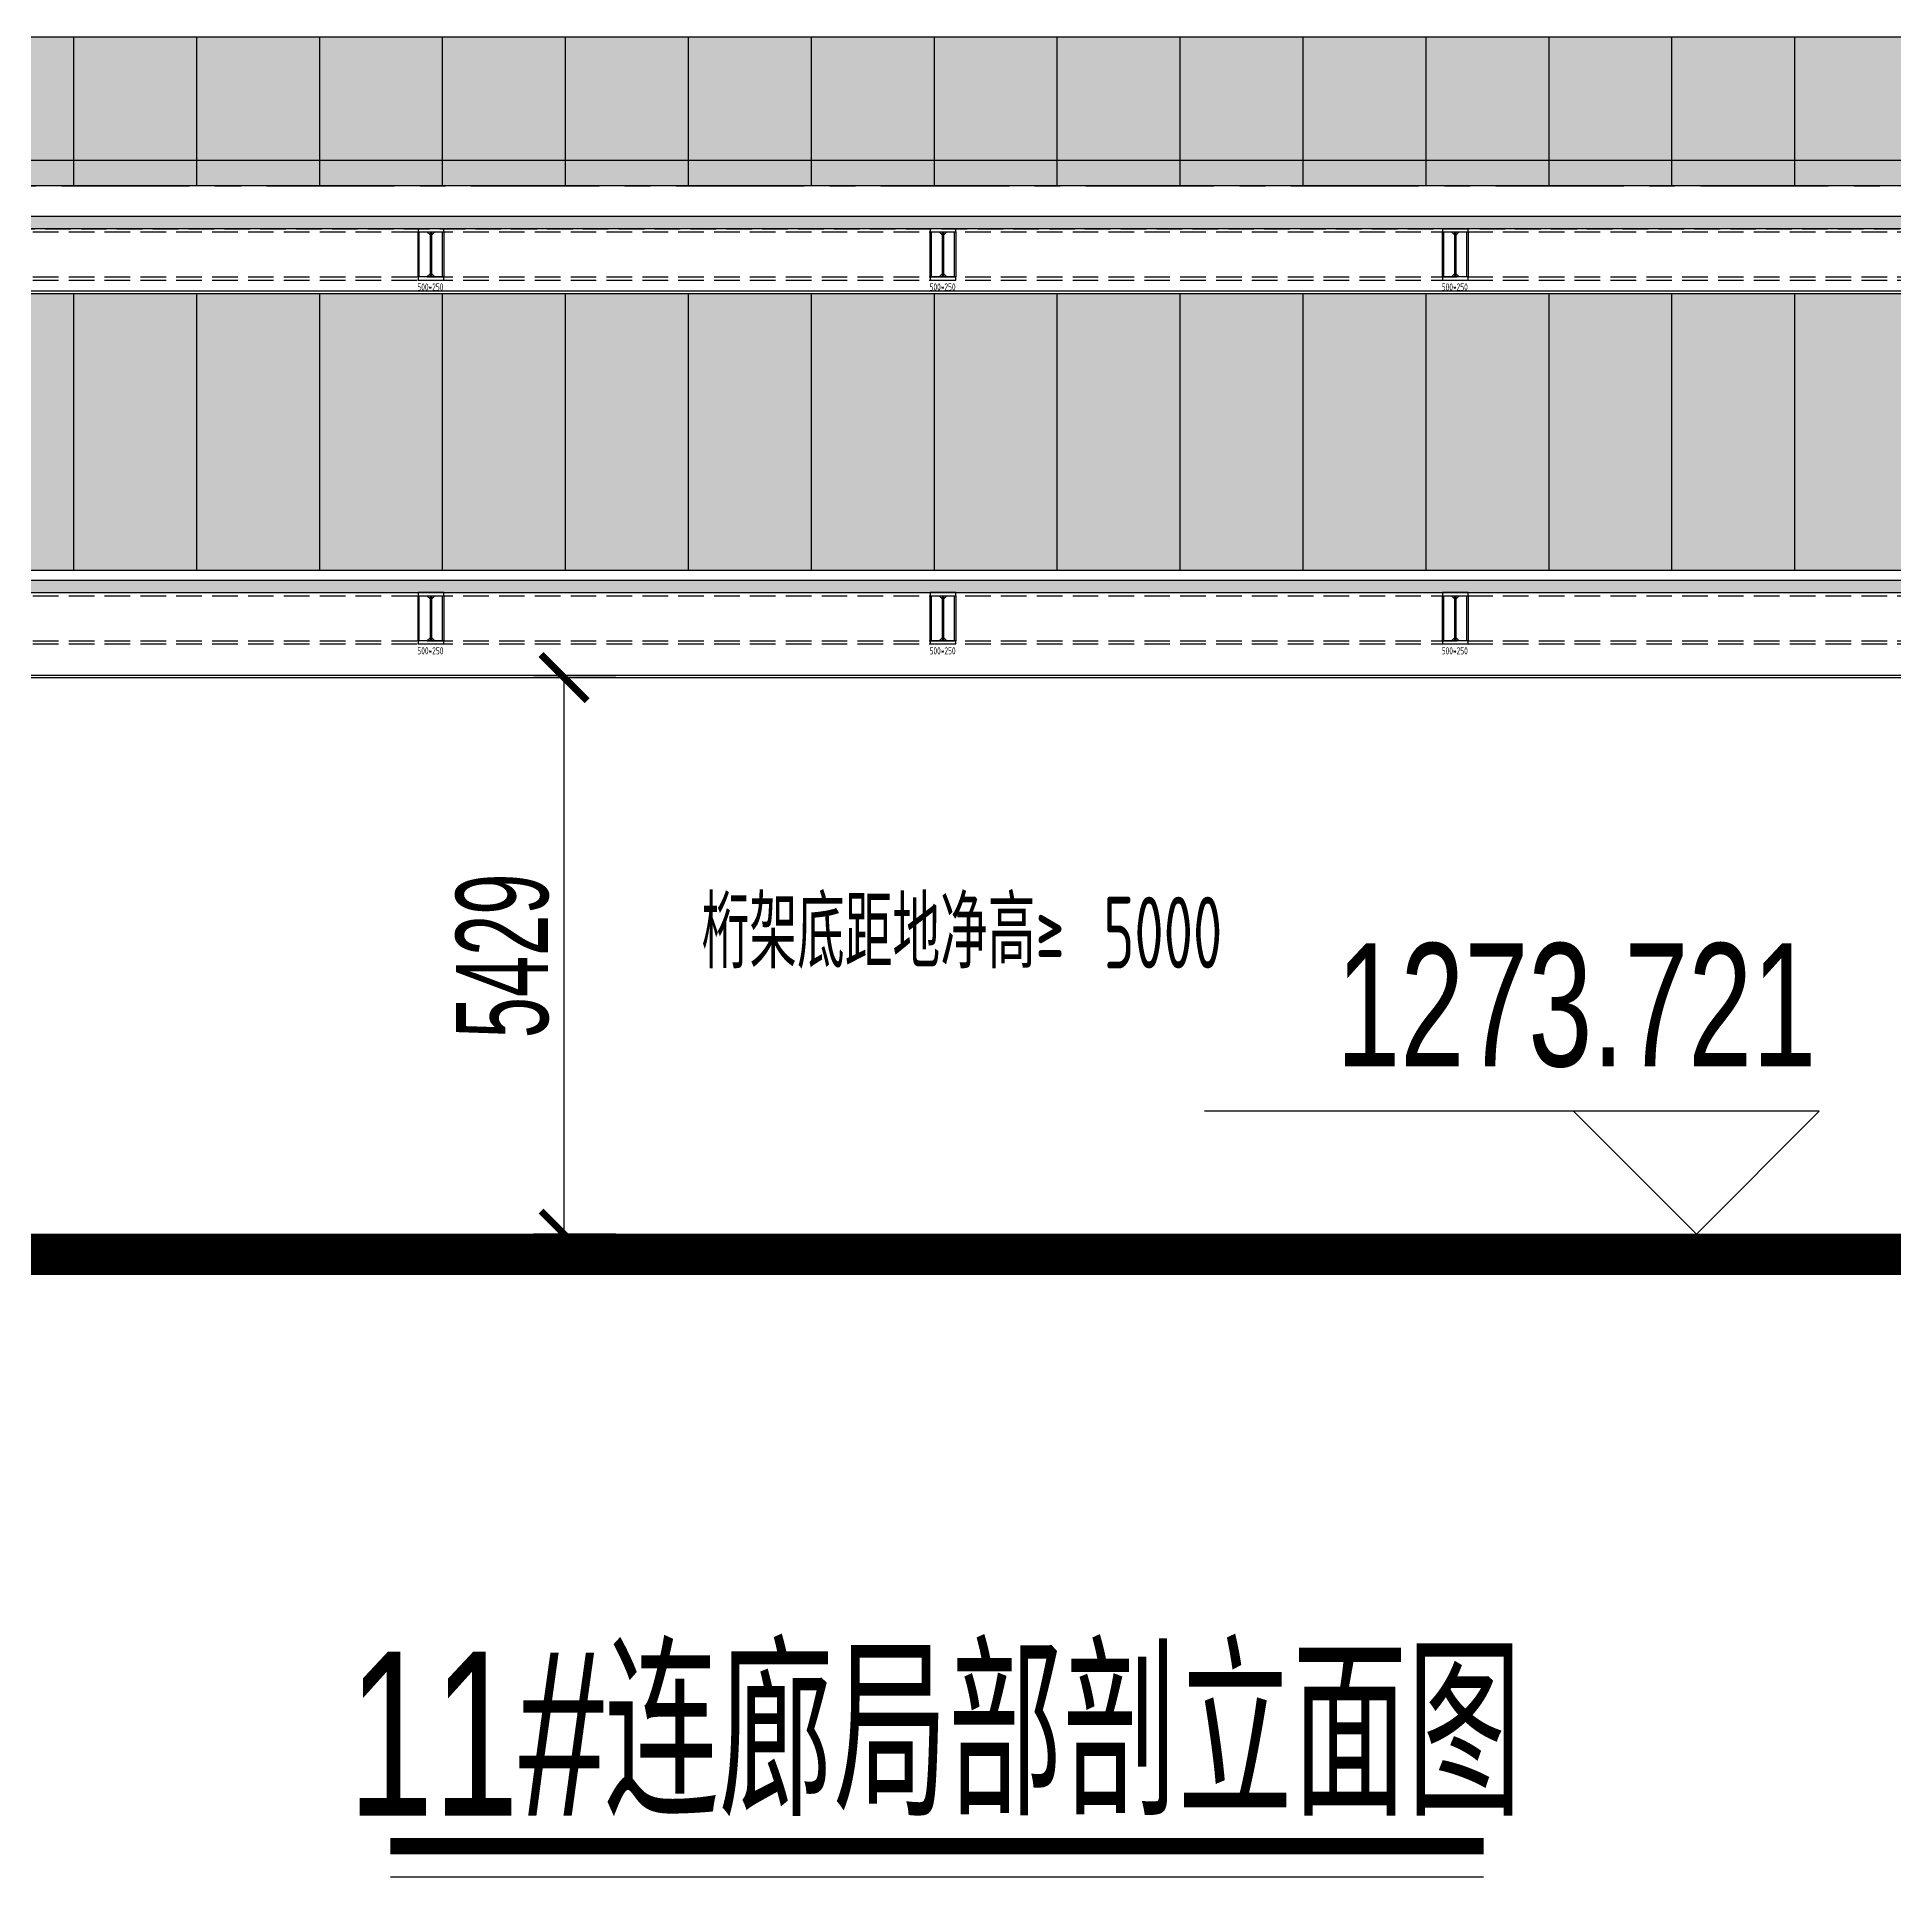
# Model space of a CAD drawing. Extents: x 38275477 to 38557164, y 2905373 to 3096199.
# Drawn here: x 38328687 to 38346821, y 3001103 to 3019054 of the extents above; entities that cross this region are included whole.
import ezdxf
from ezdxf.enums import TextEntityAlignment as Align

# ---------------------------------------------------------------- set-up
doc = ezdxf.new("R2010")
doc.units = 0
doc.header["$LTSCALE"] = 1000
doc.linetypes.add('CENTER', pattern=[2, 1.25, -0.25, 0.25, -0.25])
doc.linetypes.add('DASH', pattern=[0.35, 0.25, -0.1])
for name, color, linetype in [('#填充层', 8, 'Continuous'), ('#幕墙分格线-立面', 7, 'Continuous'), ('#文字', 2, 'Continuous'), ('#标注', 1, 'Continuous'), ('#结构边线+内凹外凸边线', 5, 'Continuous'), ('#非幕墙范围构件', 8, 'DASH'), ('A-BEAM-SECT-S', 10, 'Continuous'), ('A-GRID', 1, 'CENTER'), ('A-HATH', 9, 'Continuous'), ('C-NAME', 13, 'Continuous'), ('WZ', 7, 'Continuous')]:
    doc.layers.add(name, color=color, linetype=linetype)
doc.layers.add('定位边线-不打印', color=251, linetype='Continuous', plot=False)
doc.styles.add('#文字', font='jrs.shx', dxfattribs={"width": 0.7, "bigfont": 'hztxt.shx'})
doc.styles.add('JHZX', font='jrs.shx', dxfattribs={"width": 0.6, "bigfont": 'jhz.shx'})
doc.styles.add('XD2008', font='xd-hzs.shx', dxfattribs={"width": 0.7, "bigfont": 'xd-hztxt.shx'})
doc.styles.add('楷体', font='', dxfattribs={"width": 0.75})
doc.styles.get('楷体').set_extended_font_data('KaiTi_GB2312')
doc.dimstyles.new('JZBZ-300', dxfattribs={"dimscale": 300, "dimtxt": 3, "dimasz": 1.5, "dimexe": 1, "dimexo": 1, "dimgap": 0.5, "dimtad": 1, "dimdec": 0, "dimdsep": 46, "dimtxsty": 'JHZX', "dimblk1": 'ARCHTICK', "dimblk2": 'ARCHTICK', "dimsah": 1, "dimcen": 0, "dimclrd": 1, "dimclre": 1, "dimclrt": 2, "dimadec": 1, "dimazin": 2, "dimtfac": 1, "dimtdec": 0, "dimtix": 1, "dimtmove": 0, "dimatfit": 3, "dimfxl": 0, "dimtolj": 1, "dimlwd": -1, "dimlwe": -1, "dimarcsym": 0})
pattern_1 = [(45, (0, 0), (-88.38834765, 88.38834765), []), (50, (0, 0), (358.6300913, -31.3760675), [37.5, -412.5]), (355, (0, 0), (-69.3756668, 376.096067), [30, -330]), (100.4514, (29.9, -2.6), (289.254691, 344.719771), [31.870095, -350.571056]), (46.1842, (0, 100), (533.6205243, -82.759507), [56.25, -618.75]), (96.6356, (44.47, 93.1), (467.331353, 487.0589355), [47.805144, -525.8565]), (351.1842, (0, 100), (467.3309726, 487.0593005), [45, -495]), (21, (50, 75), (298.453526, -201.3094453), [37.5, -412.5]), (326, (50, 75), (121.657666, 362.5750225), [30, -330]), (71.4514, (74.87, 58.22), (420.1113143, 161.2652484), [31.870095, -350.571056]), (37.5, (0, 0), (6.07992766, 166.4469269), [0, -326, 0, -335, 0, -331.25]), (7.5, (0, 0), (131.5347687, 197.2058559), [0, -191, 0, -318.5, 0, -126.25]), (327.5, (-111.5, 0), (266.9112181, -11.27743587), [0, -125, 0, -390, 0, -517.5]), (317.5, (-161.5, 0), (291.5930847, 50.0524912), [0, -162.5, 0, -259, 0, -367.5])]

# ---------------------------------------------------------------- blocks, each defined once
blk = doc.blocks.new('*U7')
blk.add_line((-13.224, -0.75), (13.454, -0.75))
at = {"const_width": 0.4}
blk.add_lwpolyline([(-13.224, 0), (13.454, 0)], dxfattribs=at)
at = {"style": 'JHZX', "width": 0.75}
blk.add_attdef('立面图', text='', height=4, dxfattribs=at).set_placement((0.064, 2.74), align=Align.MIDDLE_CENTER)
blk = doc.blocks.new('500-250')
at = {"layer": 'A-BEAM-SECT-S'}
for p, q in [((-25, 30), (-25, 470)), ((225, 470), (225, 30))]:
    blk.add_line(p, q, dxfattribs=at)
blk.add_lwpolyline([(108, 470), (225, 470), (225, 500), (-25, 500), (-25, 470), (92, 470), (92, 30), (-25, 30), (-25, 0), (225, 0), (225, 30), (108, 30)], close=True, dxfattribs=at)
for points in [[(-13, 30), (-13, 470)], [(62, 470), (92, 440)], [(138, 470), (108, 440)], [(213, 30), (213, 470)], [(62, 30), (92, 60)], [(138, 30), (108, 60)]]:
    blk.add_lwpolyline(points, dxfattribs=at)
at = {"layer": '定位边线-不打印', "style": 'XD2008', "width": 0.7}
blk.add_text('500*250', height=70, dxfattribs=at).set_placement((-32, -103))
blk = doc.blocks.new('_ARCHTICK')
at = {"color": 0, "linetype": 'ByBlock', "const_width": 0.15}
blk.add_lwpolyline([(-0.5, -0.5), (0.5, 0.5)], dxfattribs=at)
blk = doc.blocks.new('*D22')
at = {"layer": '#标注', "color": 1, "transparency": 16777216}
for p, q in [((38334336, 3012804), (38333531, 3012804)), ((38333831, 3007375), (38333831, 3012804)), ((38334336, 3007375), (38333531, 3007375))]:
    blk.add_line(p, q, dxfattribs=at)
at = {"layer": 'Defpoints', "color": 0, "transparency": 16777216}
for p in [(38333831, 3012804), (38334636, 3012804), (38334636, 3007375)]:
    blk.add_point(p, dxfattribs=at)
at = {"layer": '#标注', "color": 1, "transparency": 16777216, "xscale": 450, "yscale": 450, "zscale": 450}
for p, rotation in [((38333831, 3012804), 90), ((38333831, 3007375), 270)]:
    blk.add_blockref('_ARCHTICK', p, dxfattribs=dict(at, rotation=rotation))
at = {"layer": '#标注', "color": 2, "transparency": 16777216, "insert": (38333231, 3010089), "char_height": 900, "attachment_point": 5, "rotation": 90, "style": 'JHZX'}
blk.add_mtext('\\A1;5429', dxfattribs=at)
blk = doc.blocks.new('LEVEL')
blk.add_line((9, 0), (0, 0))
blk.add_lwpolyline([(7.5, 3), (4.5, 0), (1.5, 3), (16.5, 3)])
at = {"layer": 'WZ', "style": '楷体', "width": 0.75}
blk.add_attdef('LEVEL', text='', height=3.5, dxfattribs=at).set_placement((9.331, 5.593), align=Align.MIDDLE_CENTER)
blk.add_attdef('FLOOR', text='', height=3.5, dxfattribs=at).set_placement((17.5, 3), align=Align.MIDDLE_LEFT)

msp = doc.modelspace()

# ---------------------------------------------------------------- hatches: boundary and pattern name
at = {"layer": '#填充层', "ltscale": 5}
h = msp.add_hatch(dxfattribs=at)
h.set_pattern_fill('玻璃A', color=256, scale=100)
h.set_pattern_definition([(45, (0, 0), (-565.685425, 565.685425), [400, -400]), (45, (0, 141.4), (-565.685425, 565.685425), [200, -600]), (45, (141.4, 0), (-565.685425, 565.685425), [200, -600])])
h.paths.add_polyline_path([(38312049.3, 3018953.8), (38314645.5, 3019053.8), (38364609.2, 3019053.8), (38367475.9, 3018953.8), (38367475.9, 3017753.8), (38364609.2, 3017853.8), (38314645.5, 3017857.1), (38312049.3, 3017757.1)])
h = msp.add_hatch(dxfattribs=at)
h.set_pattern_fill('SWAMP', color=256, scale=200)
h.set_pattern_definition([(0, (0, 0), (254, 439.94), [63.5, -444.5]), (90, (31.75, 0), (-254, 439.94), [31.75, -848.132]), (90, (39.7, 0), (-254, 439.94), [25.4, -854.482]), (90, (23.8, 0), (-254, 439.94), [25.4, -854.482]), (60, (47.62, 0), (-253.999216, 439.9404526), [20.32, -487.68]), (120, (15.88, 0), (-507.999216, 0.0004526), [20.32, -487.68])])
h.paths.add_polyline_path([(38314645.5, 3017853.8), (38364609.2, 3017853.8), (38364609.2, 3017603.8), (38314645.5, 3017603.8)])
h.paths.add_polyline_path([(38317241.8, 3017853.8), (38314645.5, 3017603.8)], flags=16)
h = msp.add_hatch(dxfattribs=at)
h.set_pattern_fill('CROSS', color=256, scale=200)
h.set_pattern_definition([(0, (0, 0), (317.5, 317.5), [158.75, -476.25]), (90, (79.38, -79.38), (-317.5, 317.5), [158.75, -476.25])])
h.paths.add_polyline_path([(38361449.2, 3016553.8), (38317805.5, 3016553.8), (38317805.5, 3013853.8), (38361449.2, 3013853.8)])
at = {"layer": 'A-HATH'}
h = msp.add_hatch(dxfattribs=at)
h.set_pattern_fill('钢筋混凝土', color=256, scale=50, style=0)
h.set_pattern_definition(pattern_1)
h.paths.add_polyline_path([(38364609.2, 3017183.8), (38364489.2, 3017303.8), (38314765.5, 3017303.8), (38314645.5, 3017183.8)])
h = msp.add_hatch(dxfattribs=at)
h.set_pattern_fill('钢筋混凝土', color=256, scale=50, style=0)
h.set_pattern_definition(pattern_1)
h.paths.add_polyline_path([(38317815.5, 3013633.8), (38364609.2, 3013633.8), (38364609.2, 3013753.8), (38317815.5, 3013753.8)])

# ---------------------------------------------------------------- linework, layer by layer
at = {"layer": '#幕墙分格线-立面'}
for points in [[(38367475.9, 3018953.8), (38364609.2, 3019053.8), (38314645.5, 3019053.8), (38312049.3, 3018953.8)], [(38329045.5, 3017603.8), (38329045.5, 3019053.8)], [(38330245.5, 3017603.8), (38330245.5, 3019053.8)], [(38331445.5, 3017603.8), (38331445.5, 3019053.8)], [(38332645.5, 3017603.8), (38332645.5, 3019053.8)], [(38333845.5, 3017603.8), (38333845.5, 3019053.8)], [(38335045.5, 3017603.8), (38335045.5, 3019053.8)], [(38336245.5, 3017603.8), (38336245.5, 3019053.8)], [(38337445.5, 3017603.8), (38337445.5, 3019053.8)], [(38338645.5, 3017603.8), (38338645.5, 3019053.8)], [(38339845.5, 3017603.8), (38339845.5, 3019053.8)], [(38341045.5, 3017603.8), (38341045.5, 3019053.8)], [(38342245.5, 3017603.8), (38342245.5, 3019053.8)], [(38343445.5, 3017603.8), (38343445.5, 3019053.8)], [(38344645.5, 3017603.8), (38344645.5, 3019053.8)], [(38345845.5, 3017603.8), (38345845.5, 3019053.8)], [(38364609.2, 3017603.8), (38314645.5, 3017603.8), (38314645.5, 3017853.8), (38364609.2, 3017853.8)], [(38317455.5, 3017853.8), (38361999.2, 3017853.8)], [(38364609.2, 3017603.8), (38314645.5, 3017603.8)], [(38317780.5, 3016578.8), (38361474.2, 3016578.8)], [(38317780.5, 3016553.8), (38361474.2, 3016553.8)], [(38329045.5, 3013853.8), (38329045.5, 3016553.8)], [(38330245.5, 3013853.8), (38330245.5, 3016553.8)], [(38331445.5, 3013853.8), (38331445.5, 3016553.8)], [(38332645.5, 3013853.8), (38332645.5, 3016553.8)], [(38333845.5, 3013853.8), (38333845.5, 3016553.8)], [(38335045.5, 3013853.8), (38335045.5, 3016553.8)], [(38336245.5, 3013853.8), (38336245.5, 3016553.8)], [(38337445.5, 3013853.8), (38337445.5, 3016553.8)], [(38338645.5, 3013853.8), (38338645.5, 3016553.8)], [(38339845.5, 3013853.8), (38339845.5, 3016553.8)], [(38341045.5, 3013853.8), (38341045.5, 3016553.8)], [(38342245.5, 3013853.8), (38342245.5, 3016553.8)], [(38343445.5, 3013853.8), (38343445.5, 3016553.8)], [(38344645.5, 3013853.8), (38344645.5, 3016553.8)], [(38345845.5, 3013853.8), (38345845.5, 3016553.8)], [(38364409.2, 3013853.8), (38364409.2, 3014103.8), (38364759.2, 3014103.8), (38364959.2, 3013853.8), (38364959.2, 3012803.8), (38314295.5, 3012803.8), (38314295.5, 3013853.8), (38314495.5, 3014103.8), (38314845.5, 3014103.8), (38314845.5, 3013853.8), (38314820.5, 3013853.8), (38314820.5, 3014078.8), (38314507.6, 3014078.8), (38314320.5, 3013845), (38314320.5, 3012828.8), (38364934.2, 3012828.8), (38364934.2, 3013845), (38364747.2, 3014078.8), (38364434.2, 3014078.8), (38364434.2, 3013853.8)], [(38317805.5, 3013853.8), (38364609.2, 3013853.8)]]:
    msp.add_lwpolyline(points, dxfattribs=at)
at = {"layer": '#结构边线+内凹外凸边线'}
for p, q in [((38364489.2, 3017303.8), (38314765.5, 3017303.8)), ((38364609.2, 3017183.8), (38314645.5, 3017183.8)), ((38317815.5, 3013753.8), (38364609.2, 3013753.8)), ((38317815.5, 3013633.8), (38364609.2, 3013633.8))]:
    msp.add_line(p, q, dxfattribs=at)
at = {"layer": '#非幕墙范围构件'}
for points in [[(38314645.5, 3017153.8), (38364609.2, 3017153.8)], [(38314765.5, 3017183.8), (38364609.2, 3017183.8)], [(38314645.5, 3016713.8), (38364609.2, 3016713.8)], [(38314645.5, 3016683.8), (38364609.2, 3016683.8)], [(38314645.5, 3013633.8), (38364609.2, 3013633.8)], [(38314645.5, 3013603.8), (38364609.2, 3013603.8)], [(38314645.5, 3013163.8), (38364609.2, 3013163.8)], [(38314645.5, 3013133.8), (38364609.2, 3013133.8)]]:
    msp.add_lwpolyline(points, dxfattribs=at)
at = {"color": 8, "const_width": 400}
msp.add_lwpolyline([(38307721.7, 3009013.8), (38317619.6, 3009013.8), (38328245.5, 3007399.7), (38328245.5, 3007174.8), (38349595.5, 3007174.8), (38349595.5, 3007453.8), (38376606.9, 3007452.9)], dxfattribs=at)
at = {"color": 8}
msp.add_lwpolyline([(38307721.7, 3009213.8), (38317645.5, 3009213.8), (38328445.5, 3007553.8), (38328445.5, 3007374.8), (38349395.5, 3007374.8), (38349395.5, 3007653.8), (38376606.9, 3007652.9)], dxfattribs=at)
at = {"layer": 'A-GRID'}
for p, q in [((38306924.3, 3017603.8), (38372255.9, 3017603.8)), ((38306924.3, 3013853.8), (38372255.9, 3013853.8))]:
    msp.add_line(p, q, dxfattribs=at)

# ---------------------------------------------------------------- block references
at = {"layer": '#标注'}
ref = msp.add_blockref('LEVEL', (38346683.9, 3007374.8), dxfattribs=dict(at, xscale=-400, yscale=400, zscale=400))
ref.add_attrib('LEVEL', '1273.721', dxfattribs={"layer": '#文字', "height": 1200, "style": '#文字', "width": 0.7}).set_placement((38341369.4, 3009611.8), align=Align.MIDDLE_LEFT)
ref = msp.add_blockref('*U7', (38337425.8, 3001402.6), dxfattribs=dict(at, xscale=400, yscale=400, zscale=400))
ref.add_attrib('立面图', '11#连廊局部剖立面图', dxfattribs={"layer": '#文字', "color": 2, "height": 1600, "style": '#文字', "width": 0.7}).set_placement((38337451.6, 3002498.4), align=Align.MIDDLE_CENTER)
at = {"layer": 'A-BEAM-SECT-S'}
for p in [(38332430.5, 3016683.8), (38337430.5, 3016683.8), (38342430.5, 3016683.8), (38332430.5, 3013133.8), (38337430.5, 3013133.8), (38342430.5, 3013133.8)]:
    msp.add_blockref('500-250', p, dxfattribs=at)

# ---------------------------------------------------------------- texts
at = {"layer": 'C-NAME', "style": 'XD2008', "width": 0.7}
for s, p in [('桁架底距地净高≥', (38335174.1, 3009966.8)), ('5000', (38339094.1, 3009966.8))]:
    msp.add_text(s, height=700, dxfattribs=at).set_placement(p)

# ---------------------------------------------------------------- dimensions: what is measured, and where the dimension line sits
at = {"layer": '#标注'}
dim = msp.add_aligned_dim(p1=(38334636.1, 3007374.8), p2=(38334636.1, 3012803.8), distance=805, dimstyle='JZBZ-300', dxfattribs=at)
dim.commit()
dim.dimension.update_dxf_attribs({"geometry": '*D22', "text_midpoint": (38333231.1, 3010089.3)})

doc.saveas('drawing.dxf')
